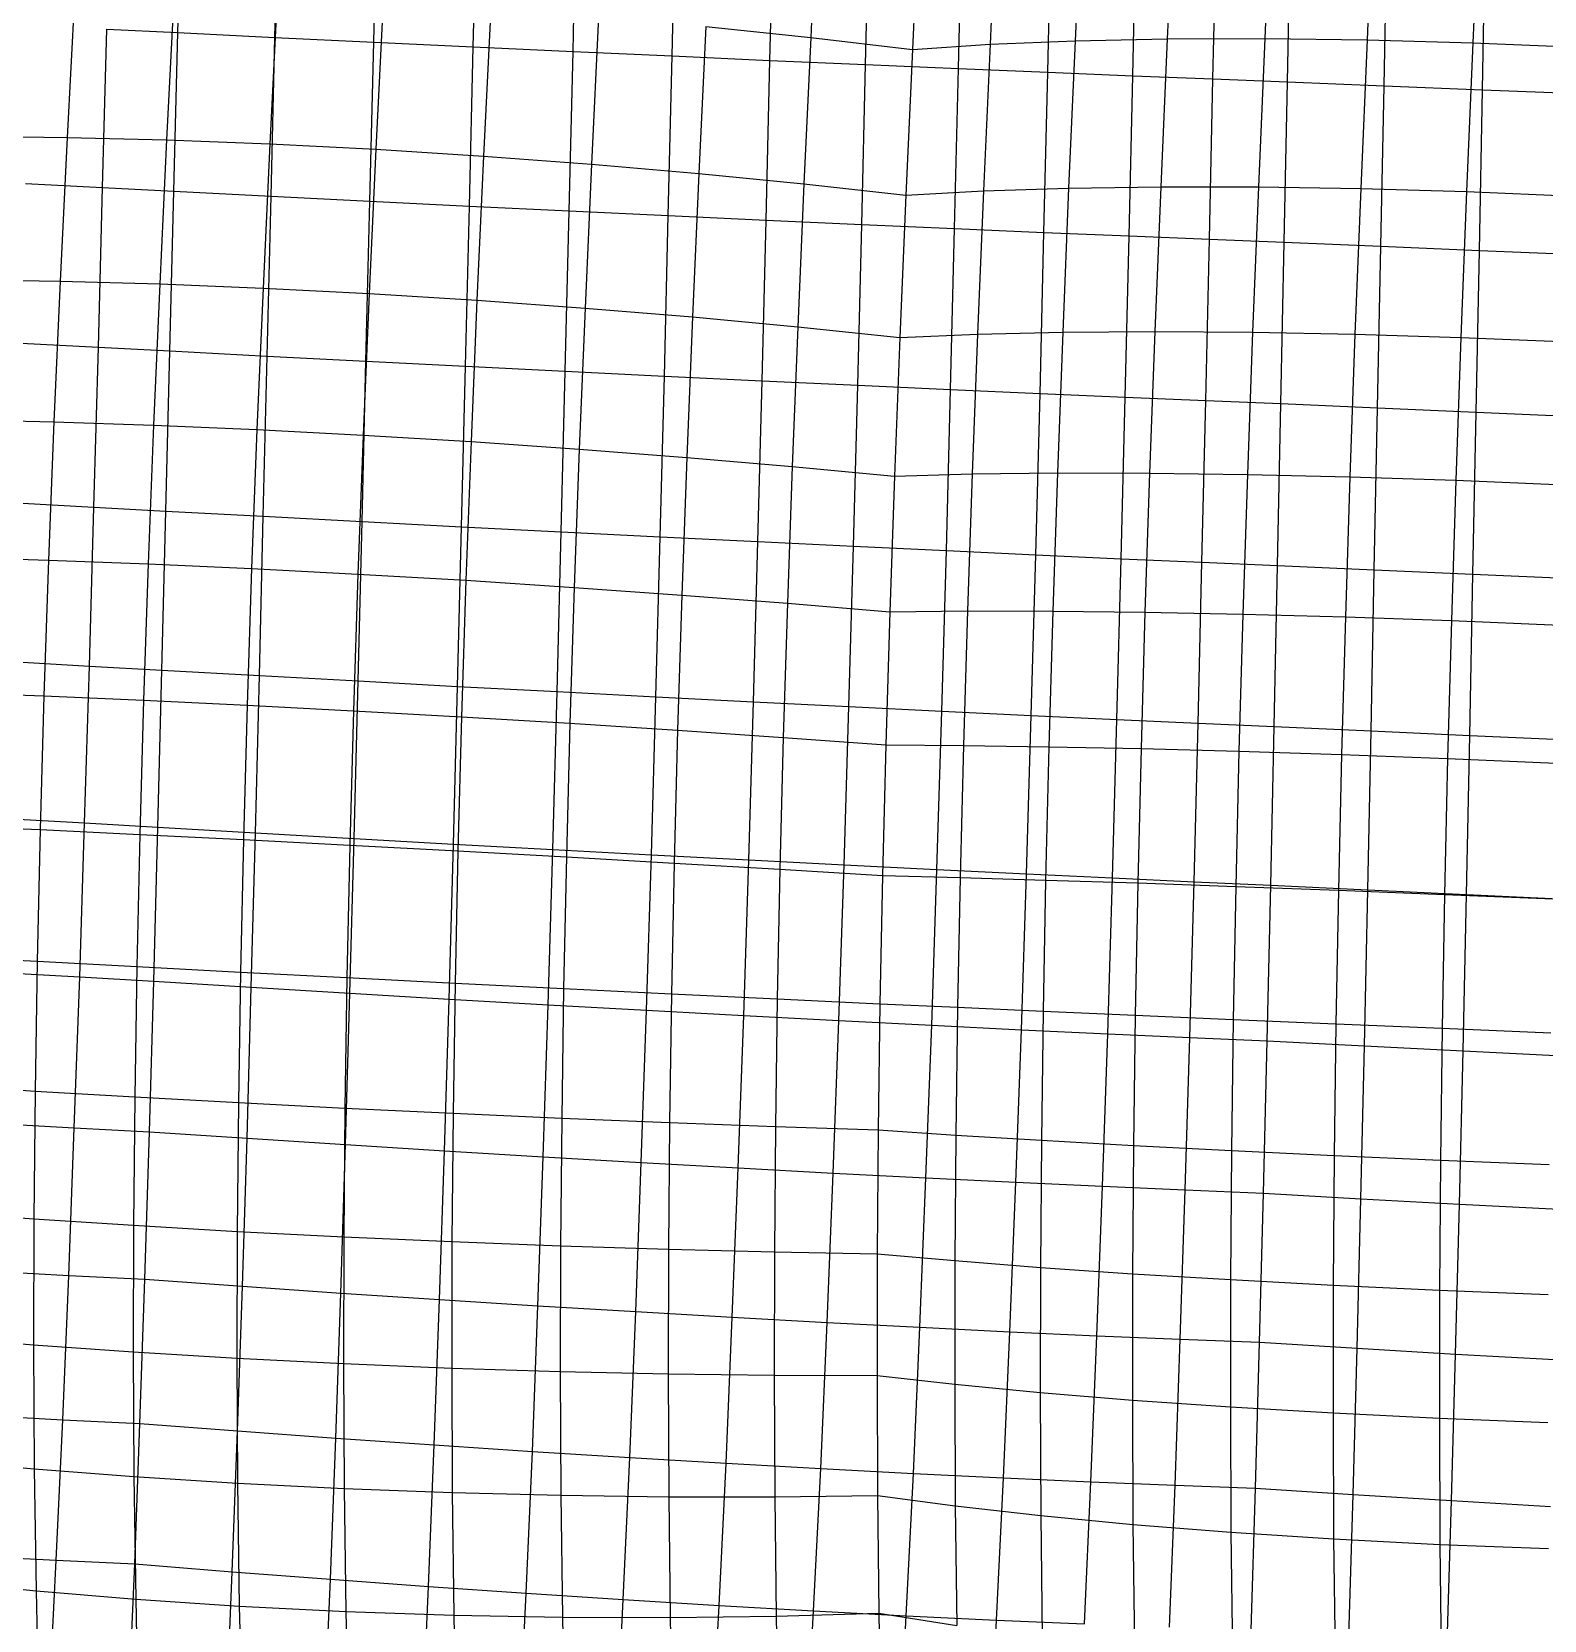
# Model space of a CAD drawing. Extents: x -429 to 429, y -1 to 209.
# Drawn here: x -146.26 to -114.73, y 40.67 to 73.77 of the extents above; entities that cross this region are included whole.
import ezdxf

# ---------------------------------------------------------------- set-up
doc = ezdxf.new("R2010")
doc.units = 0

msp = doc.modelspace()

# ---------------------------------------------------------------- linework, layer by layer
at = {"layer": 'default', "color": 3, "linetype": 'CONTINUOUS'}
for p, q in [((-143.21, 73.747, 33.212), (-143.132, 77.016, 33.256)), ((-143.21, 73.747, 33.212), (-143.132, 77.016, 33.256)), ((-141.187, 73.648, 33.705), (-141.111, 76.925, 33.756)), ((-139.13, 73.55, 34.019), (-139.054, 76.832, 34.077)), ((-137.054, 73.452, 34.154), (-136.978, 76.74, 34.216)), ((-134.974, 73.355, 34.107), (-134.898, 76.649, 34.173)), ((-132.908, 73.261, 33.879), (-132.831, 76.559, 33.947)), ((-130.869, 73.17, 33.472), (-130.792, 76.472, 33.54)), ((-128.875, 73.083, 32.889), (-128.798, 76.387, 32.956)), ((-126.941, 73, 32.134), (-126.863, 76.306, 32.199)), ((-125.08, 72.922, 31.214), (-125.004, 76.229, 31.275)), ((-123.307, 72.849, 30.134), (-123.233, 76.156, 30.191)), ((-121.636, 72.783, 28.904), (-121.565, 76.089, 28.955)), ((-120.079, 72.723, 27.532), (-120.013, 76.028, 27.577)), ((-120.079, 72.723, 27.532), (-120.013, 76.028, 27.577)), ((-118.069, 72.64, 28.116), (-118.005, 75.952, 28.169)), ((-116.015, 72.557, 28.523), (-115.952, 75.875, 28.582)), ((-144.781, 70.519, 34.573), (-144.694, 73.82, 34.635)), ((-144.694, 73.82, 34.635), (-143.21, 73.747, 33.212)), ((-143.293, 70.444, 33.156), (-143.21, 73.747, 33.212)), ((-143.293, 70.444, 33.156), (-143.21, 73.747, 33.212)), ((-143.21, 73.747, 33.212), (-141.187, 73.648, 33.705)), ((-141.268, 70.341, 33.641), (-141.187, 73.648, 33.705)), ((-141.187, 73.648, 33.705), (-139.13, 73.55, 34.019)), ((-139.21, 70.237, 33.95), (-139.13, 73.55, 34.019)), ((-139.13, 73.55, 34.019), (-137.054, 73.452, 34.154)), ((-137.133, 70.135, 34.079), (-137.054, 73.452, 34.154)), ((-137.054, 73.452, 34.154), (-134.974, 73.355, 34.107)), ((-135.054, 70.034, 34.029), (-134.974, 73.355, 34.107)), ((-134.974, 73.355, 34.107), (-132.908, 73.261, 33.879)), ((-132.988, 69.937, 33.799), (-132.908, 73.261, 33.879)), ((-132.908, 73.261, 33.879), (-130.869, 73.17, 33.472)), ((-130.95, 69.842, 33.392), (-130.869, 73.17, 33.472)), ((-130.869, 73.17, 33.472), (-128.875, 73.083, 32.889)), ((-128.956, 69.752, 32.809), (-128.875, 73.083, 32.889)), ((-128.875, 73.083, 32.889), (-126.941, 73, 32.134)), ((-127.021, 69.666, 32.057), (-126.941, 73, 32.134)), ((-126.941, 73, 32.134), (-125.08, 72.922, 31.214)), ((-125.159, 69.586, 31.139), (-125.08, 72.922, 31.214)), ((-125.08, 72.922, 31.214), (-123.307, 72.849, 30.134)), ((-123.384, 69.512, 30.064), (-123.307, 72.849, 30.134)), ((-123.307, 72.849, 30.134), (-121.636, 72.783, 28.904)), ((-121.71, 69.444, 28.839), (-121.636, 72.783, 28.904)), ((-121.636, 72.783, 28.904), (-120.079, 72.723, 27.532)), ((-120.149, 69.384, 27.474), (-120.079, 72.723, 27.532)), ((-120.149, 69.384, 27.474), (-120.079, 72.723, 27.532)), ((-120.079, 72.723, 27.532), (-118.069, 72.64, 28.116)), ((-118.136, 69.296, 28.051), (-118.069, 72.64, 28.116)), ((-118.069, 72.64, 28.116), (-116.015, 72.557, 28.523)), ((-116.081, 69.209, 28.451), (-116.015, 72.557, 28.523)), ((-116.015, 72.557, 28.523), (-113.934, 72.476, 28.749)), ((-146.387, 70.601, 35.855), (-144.781, 70.519, 34.573)), ((-144.869, 67.194, 34.507), (-144.781, 70.519, 34.573)), ((-144.781, 70.519, 34.573), (-143.293, 70.444, 33.156)), ((-143.376, 67.116, 33.097), (-143.293, 70.444, 33.156)), ((-143.376, 67.116, 33.097), (-143.293, 70.444, 33.156)), ((-143.293, 70.444, 33.156), (-141.268, 70.341, 33.641)), ((-141.35, 67.009, 33.574), (-141.268, 70.341, 33.641)), ((-141.268, 70.341, 33.641), (-139.21, 70.237, 33.95)), ((-139.291, 66.903, 33.877), (-139.21, 70.237, 33.95)), ((-139.21, 70.237, 33.95), (-137.133, 70.135, 34.079)), ((-137.214, 66.797, 34.001), (-137.133, 70.135, 34.079)), ((-137.133, 70.135, 34.079), (-135.054, 70.034, 34.029)), ((-135.135, 66.694, 33.947), (-135.054, 70.034, 34.029)), ((-135.054, 70.034, 34.029), (-132.988, 69.937, 33.799)), ((-133.07, 66.593, 33.716), (-132.988, 69.937, 33.799)), ((-132.988, 69.937, 33.799), (-130.95, 69.842, 33.392)), ((-131.032, 66.495, 33.307), (-130.95, 69.842, 33.392)), ((-130.95, 69.842, 33.392), (-128.956, 69.752, 32.809)), ((-129.039, 66.402, 32.726), (-128.956, 69.752, 32.809)), ((-128.956, 69.752, 32.809), (-127.021, 69.666, 32.057)), ((-127.103, 66.313, 31.976), (-127.021, 69.666, 32.057)), ((-127.021, 69.666, 32.057), (-125.159, 69.586, 31.139)), ((-125.24, 66.23, 31.062), (-125.159, 69.586, 31.139)), ((-125.159, 69.586, 31.139), (-123.384, 69.512, 30.064)), ((-123.463, 66.153, 29.991), (-123.384, 69.512, 30.064)), ((-123.384, 69.512, 30.064), (-121.71, 69.444, 28.839)), ((-121.785, 66.082, 28.772), (-121.71, 69.444, 28.839)), ((-121.71, 69.444, 28.839), (-120.149, 69.384, 27.474)), ((-120.22, 66.018, 27.413), (-120.149, 69.384, 27.474)), ((-120.22, 66.018, 27.413), (-120.149, 69.384, 27.474)), ((-120.149, 69.384, 27.474), (-118.136, 69.296, 28.051)), ((-118.204, 65.928, 27.982), (-118.136, 69.296, 28.051)), ((-118.136, 69.296, 28.051), (-116.081, 69.209, 28.451)), ((-116.148, 65.839, 28.376), (-116.081, 69.209, 28.451)), ((-116.081, 69.209, 28.451), (-113.999, 69.124, 28.672)), ((-146.479, 67.28, 35.784), (-144.869, 67.194, 34.507)), ((-144.962, 63.863, 34.438), (-144.869, 67.194, 34.507)), ((-144.869, 67.194, 34.507), (-143.376, 67.116, 33.097)), ((-143.46, 63.781, 33.039), (-143.376, 67.116, 33.097)), ((-143.46, 63.781, 33.039), (-143.376, 67.116, 33.097)), ((-143.376, 67.116, 33.097), (-141.35, 67.009, 33.574)), ((-141.432, 63.672, 33.502), (-141.35, 67.009, 33.574)), ((-141.35, 67.009, 33.574), (-139.291, 66.903, 33.877)), ((-139.373, 63.563, 33.792), (-139.291, 66.903, 33.877)), ((-139.291, 66.903, 33.877), (-137.214, 66.797, 34.001)), ((-137.297, 63.454, 33.908), (-137.214, 66.797, 34.001)), ((-137.214, 66.797, 34.001), (-135.135, 66.694, 33.947)), ((-135.22, 63.348, 33.847), (-135.135, 66.694, 33.947)), ((-135.135, 66.694, 33.947), (-133.07, 66.593, 33.716)), ((-133.157, 63.244, 33.612), (-133.07, 66.593, 33.716)), ((-133.07, 66.593, 33.716), (-131.032, 66.495, 33.307)), ((-131.121, 63.143, 33.203), (-131.032, 66.495, 33.307)), ((-131.032, 66.495, 33.307), (-129.039, 66.402, 32.726)), ((-129.129, 63.047, 32.623), (-129.039, 66.402, 32.726)), ((-129.039, 66.402, 32.726), (-127.103, 66.313, 31.976)), ((-127.193, 62.955, 31.877), (-127.103, 66.313, 31.976)), ((-127.103, 66.313, 31.976), (-125.24, 66.23, 31.062)), ((-125.328, 62.868, 30.97), (-125.24, 66.23, 31.062)), ((-125.24, 66.23, 31.062), (-123.463, 66.153, 29.991)), ((-123.548, 62.788, 29.908), (-123.463, 66.153, 29.991)), ((-123.463, 66.153, 29.991), (-121.785, 66.082, 28.772)), ((-121.864, 62.714, 28.7), (-121.785, 66.082, 28.772)), ((-121.785, 66.082, 28.772), (-120.22, 66.018, 27.413)), ((-120.29, 62.647, 27.353), (-120.22, 66.018, 27.413)), ((-120.29, 62.647, 27.353), (-120.22, 66.018, 27.413)), ((-120.22, 66.018, 27.413), (-118.204, 65.928, 27.982)), ((-118.272, 62.554, 27.907), (-118.204, 65.928, 27.982)), ((-118.204, 65.928, 27.982), (-116.148, 65.839, 28.376)), ((-116.216, 62.463, 28.289), (-116.148, 65.839, 28.376)), ((-116.148, 65.839, 28.376), (-114.066, 65.751, 28.592)), ((-146.577, 63.953, 35.705), (-144.962, 63.863, 34.438)), ((-145.057, 60.551, 34.363), (-144.962, 63.863, 34.438)), ((-144.962, 63.863, 34.438), (-143.46, 63.781, 33.039)), ((-143.543, 60.466, 32.981), (-143.46, 63.781, 33.039)), ((-143.543, 60.466, 32.981), (-143.46, 63.781, 33.039)), ((-143.46, 63.781, 33.039), (-141.432, 63.672, 33.502)), ((-141.513, 60.352, 33.423), (-141.432, 63.672, 33.502)), ((-141.432, 63.672, 33.502), (-139.373, 63.563, 33.792)), ((-139.455, 60.24, 33.696), (-139.373, 63.563, 33.792)), ((-139.373, 63.563, 33.792), (-137.297, 63.454, 33.908)), ((-137.382, 60.128, 33.798), (-137.297, 63.454, 33.908)), ((-137.297, 63.454, 33.908), (-135.22, 63.348, 33.847)), ((-135.308, 60.018, 33.729), (-135.22, 63.348, 33.847)), ((-135.22, 63.348, 33.847), (-133.157, 63.244, 33.612)), ((-133.248, 59.911, 33.488), (-133.157, 63.244, 33.612)), ((-133.157, 63.244, 33.612), (-131.121, 63.143, 33.203)), ((-131.215, 59.807, 33.078), (-131.121, 63.143, 33.203)), ((-131.121, 63.143, 33.203), (-129.129, 63.047, 32.623)), ((-129.225, 59.708, 32.501), (-129.129, 63.047, 32.623)), ((-129.129, 63.047, 32.623), (-127.193, 62.955, 31.877)), ((-127.289, 59.613, 31.761), (-127.193, 62.955, 31.877)), ((-127.193, 62.955, 31.877), (-125.328, 62.868, 30.97)), ((-125.423, 59.524, 30.864), (-125.328, 62.868, 30.97)), ((-125.328, 62.868, 30.97), (-123.548, 62.788, 29.908)), ((-123.638, 59.44, 29.815), (-123.548, 62.788, 29.908)), ((-123.548, 62.788, 29.908), (-121.864, 62.714, 28.7)), ((-121.946, 59.364, 28.621), (-121.864, 62.714, 28.7)), ((-121.864, 62.714, 28.7), (-120.29, 62.647, 27.353)), ((-120.36, 59.294, 27.292), (-120.29, 62.647, 27.353)), ((-120.36, 59.294, 27.292), (-120.29, 62.647, 27.353)), ((-120.29, 62.647, 27.353), (-118.272, 62.554, 27.907)), ((-118.34, 59.199, 27.826), (-118.272, 62.554, 27.907)), ((-118.272, 62.554, 27.907), (-116.216, 62.463, 28.289)), ((-116.283, 59.104, 28.191), (-116.216, 62.463, 28.289)), ((-116.216, 62.463, 28.289), (-114.135, 62.373, 28.496)), ((-146.681, 60.643, 35.614), (-145.057, 60.551, 34.363)), ((-145.155, 57.282, 34.279), (-145.057, 60.551, 34.363)), ((-145.057, 60.551, 34.363), (-143.543, 60.466, 32.981)), ((-143.627, 57.195, 32.916), (-143.543, 60.466, 32.981)), ((-143.627, 57.195, 32.916), (-143.543, 60.466, 32.981)), ((-143.543, 60.466, 32.981), (-141.513, 60.352, 33.423)), ((-141.596, 57.077, 33.335), (-141.513, 60.352, 33.423)), ((-141.513, 60.352, 33.423), (-139.455, 60.24, 33.696)), ((-139.539, 56.959, 33.589), (-139.455, 60.24, 33.696)), ((-139.455, 60.24, 33.696), (-137.382, 60.128, 33.798)), ((-137.468, 56.842, 33.676), (-137.382, 60.128, 33.798)), ((-137.382, 60.128, 33.798), (-135.308, 60.018, 33.729)), ((-135.398, 56.728, 33.596), (-135.308, 60.018, 33.729)), ((-135.308, 60.018, 33.729), (-133.248, 59.911, 33.488)), ((-133.342, 56.618, 33.349), (-133.248, 59.911, 33.488)), ((-133.248, 59.911, 33.488), (-131.215, 59.807, 33.078)), ((-131.313, 56.511, 32.938), (-131.215, 59.807, 33.078)), ((-131.215, 59.807, 33.078), (-129.225, 59.708, 32.501)), ((-129.324, 56.409, 32.364), (-129.225, 59.708, 32.501)), ((-129.225, 59.708, 32.501), (-127.289, 59.613, 31.761)), ((-127.39, 56.311, 31.631), (-127.289, 59.613, 31.761)), ((-127.289, 59.613, 31.761), (-125.423, 59.524, 30.864)), ((-125.521, 56.22, 30.745), (-125.423, 59.524, 30.864)), ((-125.423, 59.524, 30.864), (-123.638, 59.44, 29.815)), ((-123.731, 56.136, 29.71), (-123.638, 59.44, 29.815)), ((-123.638, 59.44, 29.815), (-121.946, 59.364, 28.621)), ((-122.03, 56.058, 28.534), (-121.946, 59.364, 28.621)), ((-121.946, 59.364, 28.621), (-120.36, 59.294, 27.292)), ((-120.431, 55.988, 27.225), (-120.36, 59.294, 27.292)), ((-120.431, 55.988, 27.225), (-120.36, 59.294, 27.292)), ((-120.36, 59.294, 27.292), (-118.34, 59.199, 27.826)), ((-118.409, 55.887, 27.735), (-118.34, 59.199, 27.826)), ((-118.34, 59.199, 27.826), (-116.283, 59.104, 28.191)), ((-116.352, 55.788, 28.08), (-116.283, 59.104, 28.191)), ((-116.283, 59.104, 28.191), (-114.204, 59.011, 28.384)), ((-146.789, 57.376, 35.513), (-145.155, 57.282, 34.279)), ((-145.258, 54.073, 34.177), (-145.155, 57.282, 34.279)), ((-145.155, 57.282, 34.279), (-143.627, 57.195, 32.916)), ((-143.713, 53.987, 32.839), (-143.627, 57.195, 32.916)), ((-143.713, 53.987, 32.839), (-143.627, 57.195, 32.916)), ((-143.627, 57.195, 32.916), (-141.596, 57.077, 33.335)), ((-141.681, 53.861, 33.228), (-141.596, 57.077, 33.335)), ((-141.596, 57.077, 33.335), (-139.539, 56.959, 33.589)), ((-139.625, 53.736, 33.457), (-139.539, 56.959, 33.589)), ((-139.539, 56.959, 33.589), (-137.468, 56.842, 33.676)), ((-137.558, 53.614, 33.526), (-137.468, 56.842, 33.676)), ((-137.468, 56.842, 33.676), (-135.398, 56.728, 33.596)), ((-135.493, 53.496, 33.433), (-135.398, 56.728, 33.596)), ((-135.398, 56.728, 33.596), (-133.342, 56.618, 33.349)), ((-133.442, 53.381, 33.179), (-133.342, 56.618, 33.349)), ((-133.342, 56.618, 33.349), (-131.313, 56.511, 32.938)), ((-131.417, 53.271, 32.765), (-131.313, 56.511, 32.938)), ((-131.313, 56.511, 32.938), (-129.324, 56.409, 32.364)), ((-129.432, 53.166, 32.195), (-129.324, 56.409, 32.364)), ((-129.324, 56.409, 32.364), (-127.39, 56.311, 31.631)), ((-127.498, 53.067, 31.471), (-127.39, 56.311, 31.631)), ((-127.39, 56.311, 31.631), (-125.521, 56.22, 30.745)), ((-125.627, 52.975, 30.599), (-125.521, 56.22, 30.745)), ((-125.521, 56.22, 30.745), (-123.731, 56.136, 29.71)), ((-123.83, 52.89, 29.583), (-123.731, 56.136, 29.71)), ((-123.731, 56.136, 29.71), (-122.03, 56.058, 28.534)), ((-122.119, 52.813, 28.429), (-122.03, 56.058, 28.534)), ((-122.03, 56.058, 28.534), (-120.431, 55.988, 27.225)), ((-120.504, 52.744, 27.145), (-120.431, 55.988, 27.225)), ((-120.504, 52.744, 27.145), (-120.431, 55.988, 27.225)), ((-120.431, 55.988, 27.225), (-118.409, 55.887, 27.735)), ((-118.479, 52.636, 27.625), (-118.409, 55.887, 27.735)), ((-118.409, 55.887, 27.735), (-116.352, 55.788, 28.08)), ((-116.422, 52.531, 27.946), (-116.352, 55.788, 28.08)), ((-116.352, 55.788, 28.08), (-114.274, 55.691, 28.259)), ((-146.903, 54.168, 35.39), (-145.258, 54.073, 34.177)), ((-145.37, 50.931, 34.046), (-145.258, 54.073, 34.177)), ((-145.258, 54.073, 34.177), (-143.713, 53.987, 32.839)), ((-143.803, 50.847, 32.742), (-143.713, 53.987, 32.839)), ((-143.803, 50.847, 32.742), (-143.713, 53.987, 32.839)), ((-143.713, 53.987, 32.839), (-141.681, 53.861, 33.228)), ((-141.77, 50.712, 33.09), (-141.681, 53.861, 33.228)), ((-141.681, 53.861, 33.228), (-139.625, 53.736, 33.457)), ((-139.717, 50.58, 33.287), (-139.625, 53.736, 33.457)), ((-139.625, 53.736, 33.457), (-137.558, 53.614, 33.526)), ((-137.655, 50.452, 33.329), (-137.558, 53.614, 33.526)), ((-137.558, 53.614, 33.526), (-135.493, 53.496, 33.433)), ((-135.596, 50.328, 33.218), (-135.493, 53.496, 33.433)), ((-135.493, 53.496, 33.433), (-133.442, 53.381, 33.179)), ((-133.552, 50.209, 32.954), (-133.442, 53.381, 33.179)), ((-133.442, 53.381, 33.179), (-131.417, 53.271, 32.765)), ((-131.534, 50.095, 32.538), (-131.417, 53.271, 32.765)), ((-131.417, 53.271, 32.765), (-129.432, 53.166, 32.195)), ((-129.553, 49.988, 31.973), (-129.432, 53.166, 32.195)), ((-129.432, 53.166, 32.195), (-127.498, 53.067, 31.471)), ((-127.62, 49.889, 31.262), (-127.498, 53.067, 31.471)), ((-127.498, 53.067, 31.471), (-125.627, 52.975, 30.599)), ((-125.746, 49.796, 30.408), (-125.627, 52.975, 30.599)), ((-125.627, 52.975, 30.599), (-123.83, 52.89, 29.583)), ((-123.941, 49.712, 29.417), (-123.83, 52.89, 29.583)), ((-123.83, 52.89, 29.583), (-122.119, 52.813, 28.429)), ((-122.216, 49.636, 28.294), (-122.119, 52.813, 28.429)), ((-122.119, 52.813, 28.429), (-120.504, 52.744, 27.145)), ((-120.58, 49.569, 27.045), (-120.504, 52.744, 27.145)), ((-120.58, 49.569, 27.045), (-120.504, 52.744, 27.145)), ((-120.504, 52.744, 27.145), (-118.479, 52.636, 27.625)), ((-118.552, 49.453, 27.485), (-118.479, 52.636, 27.625)), ((-118.479, 52.636, 27.625), (-116.422, 52.531, 27.946)), ((-116.497, 49.341, 27.772), (-116.422, 52.531, 27.946)), ((-116.422, 52.531, 27.946), (-114.348, 52.429, 28.105)), ((-147.031, 51.025, 35.229), (-145.37, 50.931, 34.046)), ((-145.487, 47.856, 33.891), (-145.37, 50.931, 34.046)), ((-145.37, 50.931, 34.046), (-143.803, 50.847, 32.742)), ((-143.899, 47.774, 32.619), (-143.803, 50.847, 32.742)), ((-143.899, 47.774, 32.619), (-143.803, 50.847, 32.742)), ((-143.803, 50.847, 32.742), (-141.77, 50.712, 33.09)), ((-141.865, 47.629, 32.929), (-141.77, 50.712, 33.09)), ((-141.77, 50.712, 33.09), (-139.717, 50.58, 33.287)), ((-139.814, 47.489, 33.093), (-139.717, 50.58, 33.287)), ((-139.717, 50.58, 33.287), (-137.655, 50.452, 33.329)), ((-137.757, 47.354, 33.112), (-137.655, 50.452, 33.329)), ((-137.655, 50.452, 33.329), (-135.596, 50.328, 33.218)), ((-135.705, 47.224, 32.983), (-135.596, 50.328, 33.218)), ((-135.596, 50.328, 33.218), (-133.552, 50.209, 32.954)), ((-133.667, 47.101, 32.709), (-133.552, 50.209, 32.954)), ((-133.552, 50.209, 32.954), (-131.534, 50.095, 32.538)), ((-131.654, 46.984, 32.291), (-131.534, 50.095, 32.538)), ((-131.534, 50.095, 32.538), (-129.553, 49.988, 31.973)), ((-129.677, 46.876, 31.731), (-129.553, 49.988, 31.973)), ((-129.553, 49.988, 31.973), (-127.62, 49.889, 31.262)), ((-127.744, 46.775, 31.031), (-127.62, 49.889, 31.262)), ((-127.62, 49.889, 31.262), (-125.746, 49.796, 30.408)), ((-125.868, 46.682, 30.195), (-125.746, 49.796, 30.408)), ((-125.746, 49.796, 30.408), (-123.941, 49.712, 29.417)), ((-124.055, 46.599, 29.228), (-123.941, 49.712, 29.417)), ((-123.941, 49.712, 29.417), (-122.216, 49.636, 28.294)), ((-122.317, 46.525, 28.134), (-122.216, 49.636, 28.294)), ((-122.216, 49.636, 28.294), (-120.58, 49.569, 27.045)), ((-120.662, 46.462, 26.919), (-120.58, 49.569, 27.045)), ((-120.662, 46.462, 26.919), (-120.58, 49.569, 27.045)), ((-120.58, 49.569, 27.045), (-118.552, 49.453, 27.485)), ((-118.63, 46.337, 27.32), (-118.552, 49.453, 27.485)), ((-118.552, 49.453, 27.485), (-116.497, 49.341, 27.772)), ((-116.576, 46.217, 27.575), (-116.497, 49.341, 27.772)), ((-116.497, 49.341, 27.772), (-114.426, 49.233, 27.905)), ((-147.161, 47.948, 35.046), (-145.487, 47.856, 33.891)), ((-145.612, 44.849, 33.702), (-145.487, 47.856, 33.891)), ((-145.487, 47.856, 33.891), (-143.899, 47.774, 32.619)), ((-144.002, 44.77, 32.468), (-143.899, 47.774, 32.619)), ((-144.002, 44.77, 32.468), (-143.899, 47.774, 32.619)), ((-143.899, 47.774, 32.619), (-141.865, 47.629, 32.929)), ((-141.967, 44.616, 32.734), (-141.865, 47.629, 32.929)), ((-141.865, 47.629, 32.929), (-139.814, 47.489, 33.093)), ((-139.919, 44.467, 32.862), (-139.814, 47.489, 33.093)), ((-139.814, 47.489, 33.093), (-137.757, 47.354, 33.112)), ((-137.868, 44.325, 32.852), (-137.757, 47.354, 33.112)), ((-137.757, 47.354, 33.112), (-135.705, 47.224, 32.983)), ((-135.822, 44.19, 32.705), (-135.705, 47.224, 32.983)), ((-135.705, 47.224, 32.983), (-133.667, 47.101, 32.709)), ((-133.791, 44.062, 32.419), (-133.667, 47.101, 32.709)), ((-133.667, 47.101, 32.709), (-131.654, 46.984, 32.291)), ((-131.784, 43.943, 31.998), (-131.654, 46.984, 32.291)), ((-131.654, 46.984, 32.291), (-129.677, 46.876, 31.731)), ((-129.811, 43.832, 31.443), (-129.677, 46.876, 31.731)), ((-129.677, 46.876, 31.731), (-127.744, 46.775, 31.031)), ((-127.879, 43.73, 30.756), (-127.744, 46.775, 31.031)), ((-127.744, 46.775, 31.031), (-125.868, 46.682, 30.195)), ((-125.999, 43.638, 29.941), (-125.868, 46.682, 30.195)), ((-125.868, 46.682, 30.195), (-124.055, 46.599, 29.228)), ((-124.178, 43.556, 29.001), (-124.055, 46.599, 29.228)), ((-124.055, 46.599, 29.228), (-122.317, 46.525, 28.134)), ((-122.425, 43.485, 27.94), (-122.317, 46.525, 28.134)), ((-122.317, 46.525, 28.134), (-120.662, 46.462, 26.919)), ((-120.748, 43.424, 26.764), (-120.662, 46.462, 26.919)), ((-120.748, 43.424, 26.764), (-120.662, 46.462, 26.919)), ((-120.662, 46.462, 26.919), (-118.63, 46.337, 27.32)), ((-118.714, 43.29, 27.12), (-118.63, 46.337, 27.32)), ((-118.63, 46.337, 27.32), (-116.576, 46.217, 27.575)), ((-116.661, 43.163, 27.339), (-116.576, 46.217, 27.575)), ((-116.576, 46.217, 27.575), (-114.509, 46.102, 27.683)), ((-147.303, 44.94, 34.825), (-145.612, 44.849, 33.702)), ((-145.748, 41.922, 33.475), (-145.612, 44.849, 33.702)), ((-145.612, 44.849, 33.702), (-144.002, 44.77, 32.468)), ((-144.111, 41.844, 32.286), (-144.002, 44.77, 32.468)), ((-144.111, 41.844, 32.286), (-144.002, 44.77, 32.468)), ((-144.002, 44.77, 32.468), (-141.967, 44.616, 32.734)), ((-142.077, 41.681, 32.499), (-141.967, 44.616, 32.734)), ((-141.967, 44.616, 32.734), (-139.919, 44.467, 32.862)), ((-140.033, 41.524, 32.584), (-139.919, 44.467, 32.862)), ((-139.919, 44.467, 32.862), (-137.868, 44.325, 32.852)), ((-137.988, 41.376, 32.54), (-137.868, 44.325, 32.852)), ((-137.868, 44.325, 32.852), (-135.822, 44.19, 32.705)), ((-135.951, 41.235, 32.369), (-135.822, 44.19, 32.705)), ((-135.822, 44.19, 32.705), (-133.791, 44.062, 32.419)), ((-133.928, 41.104, 32.071), (-133.791, 44.062, 32.419)), ((-133.791, 44.062, 32.419), (-131.784, 43.943, 31.998)), ((-131.928, 40.981, 31.646), (-131.784, 43.943, 31.998)), ((-131.784, 43.943, 31.998), (-129.811, 43.832, 31.443)), ((-129.959, 40.868, 31.097), (-129.811, 43.832, 31.443)), ((-129.811, 43.832, 31.443), (-127.879, 43.73, 30.756)), ((-128.028, 40.766, 30.426), (-127.879, 43.73, 30.756)), ((-127.879, 43.73, 30.756), (-125.999, 43.638, 29.941)), ((-126.144, 40.674, 29.635), (-125.999, 43.638, 29.941)), ((-125.999, 43.638, 29.941), (-124.178, 43.556, 29.001)), ((-124.313, 40.593, 28.727), (-124.178, 43.556, 29.001)), ((-124.178, 43.556, 29.001), (-122.425, 43.485, 27.94)), ((-122.543, 40.524, 27.706), (-122.425, 43.485, 27.94)), ((-122.425, 43.485, 27.94), (-120.748, 43.424, 26.764)), ((-120.841, 40.466, 26.577), (-120.748, 43.424, 26.764)), ((-120.841, 40.466, 26.577), (-120.748, 43.424, 26.764)), ((-120.748, 43.424, 26.764), (-118.714, 43.29, 27.12)), ((-118.805, 40.323, 26.88), (-118.714, 43.29, 27.12)), ((-118.714, 43.29, 27.12), (-116.661, 43.163, 27.339)), ((-116.754, 40.188, 27.055), (-116.661, 43.163, 27.339)), ((-116.661, 43.163, 27.339), (-114.598, 43.042, 27.418)), ((-147.457, 42.011, 34.559), (-145.748, 41.922, 33.475)), ((-145.891, 39.08, 33.213), (-145.748, 41.922, 33.475)), ((-145.748, 41.922, 33.475), (-144.111, 41.844, 32.286)), ((-144.228, 39.005, 32.07), (-144.111, 41.844, 32.286)), ((-144.228, 39.005, 32.07), (-144.111, 41.844, 32.286)), ((-144.111, 41.844, 32.286), (-142.077, 41.681, 32.499)), ((-142.194, 38.832, 32.23), (-142.077, 41.681, 32.499)), ((-142.077, 41.681, 32.499), (-140.033, 41.524, 32.584)), ((-140.155, 38.668, 32.271), (-140.033, 41.524, 32.584)), ((-140.033, 41.524, 32.584), (-137.988, 41.376, 32.54)), ((-138.117, 38.513, 32.194), (-137.988, 41.376, 32.54)), ((-137.988, 41.376, 32.54), (-135.951, 41.235, 32.369)), ((-136.087, 38.368, 32), (-135.951, 41.235, 32.369)), ((-135.951, 41.235, 32.369), (-133.928, 41.104, 32.071)), ((-134.072, 38.232, 31.688), (-133.928, 41.104, 32.071)), ((-133.928, 41.104, 32.071), (-131.928, 40.981, 31.646)), ((-132.078, 38.107, 31.259), (-131.928, 40.981, 31.646)), ((-131.928, 40.981, 31.646), (-129.959, 40.868, 31.097)), ((-130.113, 37.992, 30.716), (-129.959, 40.868, 31.097)), ((-129.959, 40.868, 31.097), (-128.028, 40.766, 30.426)), ((-128.183, 37.889, 30.06), (-128.028, 40.766, 30.426)), ((-128.028, 40.766, 30.426), (-126.144, 40.674, 29.635)), ((-126.294, 37.797, 29.293), (-126.144, 40.674, 29.635)), ((-126.144, 40.674, 29.635), (-124.313, 40.593, 28.727))]:
    msp.add_line(p, q, dxfattribs=at)
at = {"layer": 'default', "color": 5, "linetype": 'CONTINUOUS'}
for p, q in [((-120.412, 76.782, -11.612), (-120.555, 73.624, -12.043)), ((-129.868, 76.775, -7.001), (-130.02, 73.648, -7.424)), ((-127.749, 76.519, -6.288), (-127.898, 73.399, -6.71)), ((-127.749, 76.519, -6.288), (-127.898, 73.399, -6.71)), ((-126.134, 76.636, -7.899), (-126.282, 73.505, -8.324)), ((-124.36, 76.72, -9.334), (-124.506, 73.578, -9.761)), ((-122.446, 76.769, -10.576), (-122.59, 73.618, -11.005)), ((-118.283, 76.76, -12.43), (-118.424, 73.596, -12.862)), ((-116.082, 76.702, -13.02), (-116.22, 73.535, -13.453)), ((-145.36, 74.623, -5.905), (-145.519, 71.565, -6.287)), ((-143.29, 74.578, -6.813), (-143.447, 71.513, -7.196)), ((-141.139, 74.5, -7.498), (-141.295, 71.431, -7.882)), ((-138.931, 74.389, -7.955), (-139.084, 71.318, -8.339)), ((-136.69, 74.247, -8.177), (-136.84, 71.177, -8.561)), ((-134.441, 74.074, -8.162), (-134.589, 71.008, -8.546)), ((-132.209, 73.874, -7.91), (-132.354, 70.815, -8.294)), ((-132.209, 73.874, -7.91), (-130.02, 73.648, -7.424)), ((-130.02, 73.648, -7.424), (-130.162, 70.598, -7.807)), ((-130.02, 73.648, -7.424), (-127.898, 73.399, -6.71)), ((-127.898, 73.399, -6.71), (-126.282, 73.505, -8.324)), ((-126.282, 73.505, -8.324), (-126.42, 70.45, -8.708)), ((-126.282, 73.505, -8.324), (-124.506, 73.578, -9.761)), ((-124.506, 73.578, -9.761), (-124.643, 70.509, -10.148)), ((-124.506, 73.578, -9.761), (-122.59, 73.618, -11.005)), ((-122.59, 73.618, -11.005), (-122.725, 70.537, -11.394)), ((-122.59, 73.618, -11.005), (-120.555, 73.624, -12.043)), ((-120.555, 73.624, -12.043), (-120.688, 70.534, -12.433)), ((-120.555, 73.624, -12.043), (-118.424, 73.596, -12.862)), ((-118.424, 73.596, -12.862), (-118.555, 70.5, -13.254)), ((-118.424, 73.596, -12.862), (-116.22, 73.535, -13.453)), ((-116.22, 73.535, -13.453), (-116.349, 70.435, -13.846)), ((-116.22, 73.535, -13.453), (-113.969, 73.442, -13.811)), ((-127.898, 73.399, -6.71), (-128.036, 70.361, -7.091)), ((-127.898, 73.399, -6.71), (-128.036, 70.361, -7.091)), ((-147.485, 71.586, -5.166), (-145.519, 71.565, -6.287)), ((-145.519, 71.565, -6.287), (-145.664, 68.572, -6.621)), ((-145.519, 71.565, -6.287), (-143.447, 71.513, -7.196)), ((-143.447, 71.513, -7.196), (-143.591, 68.512, -7.532)), ((-143.447, 71.513, -7.196), (-141.295, 71.431, -7.882)), ((-141.295, 71.431, -7.882), (-141.436, 68.425, -8.219)), ((-141.295, 71.431, -7.882), (-139.084, 71.318, -8.339)), ((-139.084, 71.318, -8.339), (-139.224, 68.311, -8.677)), ((-139.084, 71.318, -8.339), (-136.84, 71.177, -8.561)), ((-136.84, 71.177, -8.561), (-136.978, 68.172, -8.899)), ((-136.84, 71.177, -8.561), (-134.589, 71.008, -8.546)), ((-134.589, 71.008, -8.546), (-134.724, 68.009, -8.883)), ((-134.589, 71.008, -8.546), (-132.354, 70.815, -8.294)), ((-132.354, 70.815, -8.294), (-132.487, 67.825, -8.63)), ((-132.354, 70.815, -8.294), (-130.162, 70.598, -7.807)), ((-130.162, 70.598, -7.807), (-130.291, 67.621, -8.141)), ((-130.162, 70.598, -7.807), (-128.036, 70.361, -7.091)), ((-126.42, 70.45, -8.708), (-124.643, 70.509, -10.148)), ((-124.643, 70.509, -10.148), (-124.767, 67.509, -10.486)), ((-124.643, 70.509, -10.148), (-122.725, 70.537, -11.394)), ((-122.725, 70.537, -11.394), (-122.848, 67.523, -11.735)), ((-122.725, 70.537, -11.394), (-120.688, 70.534, -12.433)), ((-120.688, 70.534, -12.433), (-120.81, 67.509, -12.776)), ((-120.688, 70.534, -12.433), (-118.555, 70.5, -13.254)), ((-118.555, 70.5, -13.254), (-118.675, 67.467, -13.597)), ((-118.555, 70.5, -13.254), (-116.349, 70.435, -13.846)), ((-128.036, 70.361, -7.091), (-128.162, 67.399, -7.424)), ((-128.036, 70.361, -7.091), (-128.162, 67.399, -7.424)), ((-128.036, 70.361, -7.091), (-126.42, 70.45, -8.708)), ((-126.42, 70.45, -8.708), (-126.545, 67.468, -9.044)), ((-116.349, 70.435, -13.846), (-116.467, 67.398, -14.191)), ((-116.349, 70.435, -13.846), (-114.095, 70.34, -14.204)), ((-147.632, 68.604, -5.499), (-145.664, 68.572, -6.621)), ((-145.664, 68.572, -6.621), (-145.794, 65.638, -6.902)), ((-145.664, 68.572, -6.621), (-143.591, 68.512, -7.532)), ((-143.591, 68.512, -7.532), (-143.72, 65.57, -7.814)), ((-143.591, 68.512, -7.532), (-141.436, 68.425, -8.219)), ((-141.436, 68.425, -8.219), (-141.563, 65.477, -8.502)), ((-141.436, 68.425, -8.219), (-139.224, 68.311, -8.677)), ((-139.224, 68.311, -8.677), (-139.349, 65.363, -8.96)), ((-139.224, 68.311, -8.677), (-136.978, 68.172, -8.899)), ((-136.978, 68.172, -8.899), (-137.101, 65.227, -9.182)), ((-136.978, 68.172, -8.899), (-134.724, 68.009, -8.883)), ((-134.724, 68.009, -8.883), (-134.845, 65.072, -9.166)), ((-134.724, 68.009, -8.883), (-132.487, 67.825, -8.63)), ((-132.487, 67.825, -8.63), (-132.605, 64.899, -8.911)), ((-132.487, 67.825, -8.63), (-130.291, 67.621, -8.141)), ((-130.291, 67.621, -8.141), (-130.407, 64.71, -8.422)), ((-130.291, 67.621, -8.141), (-128.162, 67.399, -7.424)), ((-124.767, 67.509, -10.486), (-122.848, 67.523, -11.735)), ((-122.848, 67.523, -11.735), (-122.958, 64.571, -12.021)), ((-122.848, 67.523, -11.735), (-120.81, 67.509, -12.776)), ((-128.162, 67.399, -7.424), (-128.274, 64.508, -7.702)), ((-128.162, 67.399, -7.424), (-128.274, 64.508, -7.702)), ((-128.162, 67.399, -7.424), (-126.545, 67.468, -9.044)), ((-126.545, 67.468, -9.044), (-126.656, 64.553, -9.325)), ((-126.545, 67.468, -9.044), (-124.767, 67.509, -10.486)), ((-124.767, 67.509, -10.486), (-124.877, 64.574, -10.77)), ((-120.81, 67.509, -12.776), (-120.918, 64.545, -13.064)), ((-120.81, 67.509, -12.776), (-118.675, 67.467, -13.597)), ((-118.675, 67.467, -13.597), (-118.782, 64.494, -13.886)), ((-118.675, 67.467, -13.597), (-116.467, 67.398, -14.191)), ((-116.467, 67.398, -14.191), (-116.572, 64.421, -14.48)), ((-116.467, 67.398, -14.191), (-114.211, 67.303, -14.549)), ((-147.762, 65.683, -5.778), (-145.794, 65.638, -6.902)), ((-145.794, 65.638, -6.902), (-145.907, 62.759, -7.125)), ((-145.794, 65.638, -6.902), (-143.72, 65.57, -7.814)), ((-143.72, 65.57, -7.814), (-143.832, 62.68, -8.038)), ((-143.72, 65.57, -7.814), (-141.563, 65.477, -8.502)), ((-141.563, 65.477, -8.502), (-141.674, 62.583, -8.727)), ((-141.563, 65.477, -8.502), (-139.349, 65.363, -8.96)), ((-139.349, 65.363, -8.96), (-139.459, 62.468, -9.185)), ((-139.349, 65.363, -8.96), (-137.101, 65.227, -9.182)), ((-137.101, 65.227, -9.182), (-137.209, 62.337, -9.407)), ((-137.101, 65.227, -9.182), (-134.845, 65.072, -9.166)), ((-134.845, 65.072, -9.166), (-134.95, 62.19, -9.39)), ((-134.845, 65.072, -9.166), (-132.605, 64.899, -8.911)), ((-132.605, 64.899, -8.911), (-132.708, 62.031, -9.134)), ((-132.605, 64.899, -8.911), (-130.407, 64.71, -8.422)), ((-130.407, 64.71, -8.422), (-130.507, 61.86, -8.644)), ((-130.407, 64.71, -8.422), (-128.274, 64.508, -7.702)), ((-128.274, 64.508, -7.702), (-126.656, 64.553, -9.325)), ((-126.656, 64.553, -9.325), (-126.754, 61.698, -9.548)), ((-126.656, 64.553, -9.325), (-124.877, 64.574, -10.77)), ((-124.877, 64.574, -10.77), (-124.974, 61.697, -10.995)), ((-124.877, 64.574, -10.77), (-122.958, 64.571, -12.021)), ((-122.958, 64.571, -12.021), (-123.053, 61.676, -12.248)), ((-122.958, 64.571, -12.021), (-120.918, 64.545, -13.064)), ((-120.918, 64.545, -13.064), (-121.013, 61.635, -13.292)), ((-120.918, 64.545, -13.064), (-118.782, 64.494, -13.886)), ((-128.274, 64.508, -7.702), (-128.372, 61.679, -7.922)), ((-128.274, 64.508, -7.702), (-128.372, 61.679, -7.922)), ((-118.782, 64.494, -13.886), (-118.875, 61.575, -14.116)), ((-118.782, 64.494, -13.886), (-116.572, 64.421, -14.48)), ((-116.572, 64.421, -14.48), (-116.664, 61.498, -14.711)), ((-116.572, 64.421, -14.48), (-114.314, 64.325, -14.839)), ((-147.877, 62.818, -6), (-145.907, 62.759, -7.125)), ((-145.907, 62.759, -7.125), (-146.004, 59.928, -7.288)), ((-145.907, 62.759, -7.125), (-143.832, 62.68, -8.038)), ((-143.832, 62.68, -8.038), (-143.928, 59.839, -8.201)), ((-143.832, 62.68, -8.038), (-141.674, 62.583, -8.727)), ((-141.674, 62.583, -8.727), (-141.769, 59.737, -8.89)), ((-141.674, 62.583, -8.727), (-139.459, 62.468, -9.185)), ((-139.459, 62.468, -9.185), (-139.552, 59.621, -9.349)), ((-139.459, 62.468, -9.185), (-137.209, 62.337, -9.407)), ((-137.209, 62.337, -9.407), (-137.301, 59.495, -9.57)), ((-137.209, 62.337, -9.407), (-134.95, 62.19, -9.39)), ((-134.95, 62.19, -9.39), (-135.04, 59.359, -9.553)), ((-134.95, 62.19, -9.39), (-132.708, 62.031, -9.134)), ((-132.708, 62.031, -9.134), (-132.796, 59.215, -9.297)), ((-132.708, 62.031, -9.134), (-130.507, 61.86, -8.644)), ((-130.507, 61.86, -8.644), (-130.593, 59.063, -8.805)), ((-130.507, 61.86, -8.644), (-128.372, 61.679, -7.922)), ((-128.372, 61.679, -7.922), (-128.456, 58.907, -8.082)), ((-128.372, 61.679, -7.922), (-128.456, 58.907, -8.082)), ((-128.372, 61.679, -7.922), (-126.754, 61.698, -9.548)), ((-126.754, 61.698, -9.548), (-126.837, 58.897, -9.71)), ((-126.754, 61.698, -9.548), (-124.974, 61.697, -10.995)), ((-124.974, 61.697, -10.995), (-125.056, 58.871, -11.159)), ((-124.974, 61.697, -10.995), (-123.053, 61.676, -12.248)), ((-123.053, 61.676, -12.248), (-123.135, 58.83, -12.413)), ((-123.053, 61.676, -12.248), (-121.013, 61.635, -13.292)), ((-121.013, 61.635, -13.292), (-121.094, 58.775, -13.459)), ((-121.013, 61.635, -13.292), (-118.875, 61.575, -14.116)), ((-118.875, 61.575, -14.116), (-118.955, 58.705, -14.283)), ((-118.875, 61.575, -14.116), (-116.664, 61.498, -14.711)), ((-116.664, 61.498, -14.711), (-116.743, 58.622, -14.878)), ((-116.664, 61.498, -14.711), (-114.405, 61.402, -15.069)), ((-147.974, 60.003, -6.161), (-146.004, 59.928, -7.288)), ((-146.004, 59.928, -7.288), (-146.083, 57.143, -7.386)), ((-146.004, 59.928, -7.288), (-143.928, 59.839, -8.201)), ((-143.928, 59.839, -8.201), (-144.006, 57.043, -8.3)), ((-143.928, 59.839, -8.201), (-141.769, 59.737, -8.89)), ((-141.769, 59.737, -8.89), (-141.847, 56.935, -8.99)), ((-141.769, 59.737, -8.89), (-139.552, 59.621, -9.349)), ((-139.552, 59.621, -9.349), (-139.628, 56.82, -9.448)), ((-139.552, 59.621, -9.349), (-137.301, 59.495, -9.57)), ((-137.301, 59.495, -9.57), (-137.376, 56.699, -9.67)), ((-137.301, 59.495, -9.57), (-135.04, 59.359, -9.553)), ((-135.04, 59.359, -9.553), (-135.114, 56.574, -9.652)), ((-135.04, 59.359, -9.553), (-132.796, 59.215, -9.297)), ((-132.796, 59.215, -9.297), (-132.868, 56.446, -9.395)), ((-132.796, 59.215, -9.297), (-130.593, 59.063, -8.805)), ((-130.593, 59.063, -8.805), (-130.663, 56.316, -8.902)), ((-130.593, 59.063, -8.805), (-128.456, 58.907, -8.082)), ((-128.456, 58.907, -8.082), (-128.524, 56.187, -8.179)), ((-128.456, 58.907, -8.082), (-128.524, 56.187, -8.179)), ((-128.456, 58.907, -8.082), (-126.837, 58.897, -9.71)), ((-126.837, 58.897, -9.71), (-126.904, 56.145, -9.808)), ((-126.837, 58.897, -9.71), (-125.056, 58.871, -11.159)), ((-125.056, 58.871, -11.159), (-125.124, 56.093, -11.259)), ((-125.056, 58.871, -11.159), (-123.135, 58.83, -12.413)), ((-123.135, 58.83, -12.413), (-123.202, 56.031, -12.514)), ((-123.135, 58.83, -12.413), (-121.094, 58.775, -13.459)), ((-121.094, 58.775, -13.459), (-121.16, 55.96, -13.56)), ((-121.094, 58.775, -13.459), (-118.955, 58.705, -14.283)), ((-118.955, 58.705, -14.283), (-119.02, 55.88, -14.386)), ((-118.955, 58.705, -14.283), (-116.743, 58.622, -14.878)), ((-116.743, 58.622, -14.878), (-116.807, 55.792, -14.981)), ((-116.743, 58.622, -14.878), (-114.482, 58.527, -15.237)), ((-148.054, 57.233, -6.259), (-146.083, 57.143, -7.386)), ((-146.083, 57.143, -7.386), (-146.144, 54.4, -7.42)), ((-146.083, 57.143, -7.386), (-144.006, 57.043, -8.3)), ((-144.006, 57.043, -8.3), (-144.067, 54.288, -8.334)), ((-144.006, 57.043, -8.3), (-141.847, 56.935, -8.99)), ((-141.847, 56.935, -8.99), (-141.907, 54.175, -9.024)), ((-141.847, 56.935, -8.99), (-139.628, 56.82, -9.448)), ((-139.628, 56.82, -9.448), (-139.688, 54.06, -9.482)), ((-139.628, 56.82, -9.448), (-137.376, 56.699, -9.67)), ((-137.376, 56.699, -9.67), (-137.434, 53.946, -9.704)), ((-137.376, 56.699, -9.67), (-135.114, 56.574, -9.652)), ((-135.114, 56.574, -9.652), (-135.171, 53.833, -9.686)), ((-135.114, 56.574, -9.652), (-132.868, 56.446, -9.395)), ((-132.868, 56.446, -9.395), (-132.924, 53.722, -9.429)), ((-132.868, 56.446, -9.395), (-130.663, 56.316, -8.902)), ((-130.663, 56.316, -8.902), (-130.717, 53.616, -8.936)), ((-130.663, 56.316, -8.902), (-128.524, 56.187, -8.179)), ((-128.524, 56.187, -8.179), (-128.576, 53.515, -8.212)), ((-128.524, 56.187, -8.179), (-128.576, 53.515, -8.212)), ((-128.524, 56.187, -8.179), (-126.904, 56.145, -9.808)), ((-126.904, 56.145, -9.808), (-126.957, 53.441, -9.842)), ((-126.904, 56.145, -9.808), (-125.124, 56.093, -11.259)), ((-125.124, 56.093, -11.259), (-125.176, 53.361, -11.293)), ((-125.124, 56.093, -11.259), (-123.202, 56.031, -12.514)), ((-123.202, 56.031, -12.514), (-123.254, 53.277, -12.549)), ((-123.202, 56.031, -12.514), (-121.16, 55.96, -13.56)), ((-121.16, 55.96, -13.56), (-121.211, 53.189, -13.595)), ((-121.16, 55.96, -13.56), (-119.02, 55.88, -14.386)), ((-119.02, 55.88, -14.386), (-119.071, 53.098, -14.421)), ((-119.02, 55.88, -14.386), (-116.807, 55.792, -14.981)), ((-116.807, 55.792, -14.981), (-116.857, 53.005, -15.016)), ((-116.807, 55.792, -14.981), (-114.545, 55.698, -15.34)), ((-148.116, 54.507, -6.292), (-146.144, 54.4, -7.42)), ((-146.144, 54.4, -7.42), (-146.188, 51.697, -7.386)), ((-146.144, 54.4, -7.42), (-144.067, 54.288, -8.334)), ((-144.067, 54.288, -8.334), (-144.11, 51.574, -8.301)), ((-144.067, 54.288, -8.334), (-141.907, 54.175, -9.024)), ((-141.907, 54.175, -9.024), (-141.949, 51.455, -8.991)), ((-141.907, 54.175, -9.024), (-139.688, 54.06, -9.482)), ((-139.688, 54.06, -9.482), (-139.729, 51.341, -9.449)), ((-139.688, 54.06, -9.482), (-137.434, 53.946, -9.704)), ((-137.434, 53.946, -9.704), (-137.475, 51.233, -9.67)), ((-137.434, 53.946, -9.704), (-135.171, 53.833, -9.686)), ((-135.171, 53.833, -9.686), (-135.211, 51.133, -9.653)), ((-135.171, 53.833, -9.686), (-132.924, 53.722, -9.429)), ((-132.924, 53.722, -9.429), (-132.963, 51.042, -9.396)), ((-132.924, 53.722, -9.429), (-130.717, 53.616, -8.936)), ((-130.717, 53.616, -8.936), (-130.755, 50.96, -8.903)), ((-130.717, 53.616, -8.936), (-128.576, 53.515, -8.212)), ((-128.576, 53.515, -8.212), (-128.613, 50.889, -8.179)), ((-128.576, 53.515, -8.212), (-128.613, 50.889, -8.179)), ((-128.576, 53.515, -8.212), (-126.957, 53.441, -9.842)), ((-126.957, 53.441, -9.842), (-126.993, 50.78, -9.809)), ((-126.957, 53.441, -9.842), (-125.176, 53.361, -11.293)), ((-125.176, 53.361, -11.293), (-125.212, 50.672, -11.26)), ((-125.176, 53.361, -11.293), (-123.254, 53.277, -12.549)), ((-123.254, 53.277, -12.549), (-123.29, 50.564, -12.515)), ((-123.254, 53.277, -12.549), (-121.211, 53.189, -13.595)), ((-121.211, 53.189, -13.595), (-121.247, 50.458, -13.562)), ((-121.211, 53.189, -13.595), (-119.071, 53.098, -14.421)), ((-119.071, 53.098, -14.421), (-119.106, 50.356, -14.387)), ((-119.071, 53.098, -14.421), (-116.857, 53.005, -15.016)), ((-116.857, 53.005, -15.016), (-116.892, 50.258, -14.983)), ((-116.857, 53.005, -15.016), (-114.594, 52.911, -15.375)), ((-148.159, 51.823, -6.259), (-146.188, 51.697, -7.386)), ((-146.188, 51.697, -7.386), (-146.213, 49.034, -7.285)), ((-146.188, 51.697, -7.386), (-144.11, 51.574, -8.301)), ((-144.11, 51.574, -8.301), (-144.135, 48.899, -8.198)), ((-144.11, 51.574, -8.301), (-141.949, 51.455, -8.991)), ((-141.949, 51.455, -8.991), (-141.974, 48.773, -8.888)), ((-141.949, 51.455, -8.991), (-139.729, 51.341, -9.449)), ((-139.729, 51.341, -9.449), (-139.754, 48.66, -9.346)), ((-139.729, 51.341, -9.449), (-137.475, 51.233, -9.67)), ((-137.475, 51.233, -9.67), (-137.499, 48.56, -9.568)), ((-137.475, 51.233, -9.67), (-135.211, 51.133, -9.653)), ((-135.211, 51.133, -9.653), (-135.234, 48.473, -9.551)), ((-135.211, 51.133, -9.653), (-132.963, 51.042, -9.396)), ((-132.963, 51.042, -9.396), (-132.985, 48.402, -9.295)), ((-132.963, 51.042, -9.396), (-130.755, 50.96, -8.903)), ((-130.755, 50.96, -8.903), (-130.777, 48.346, -8.803)), ((-130.755, 50.96, -8.903), (-128.613, 50.889, -8.179)), ((-128.613, 50.889, -8.179), (-128.634, 48.307, -8.08)), ((-128.613, 50.889, -8.179), (-128.634, 48.307, -8.08)), ((-128.613, 50.889, -8.179), (-126.993, 50.78, -9.809)), ((-126.993, 50.78, -9.809), (-127.014, 48.163, -9.709)), ((-126.993, 50.78, -9.809), (-125.212, 50.672, -11.26)), ((-125.212, 50.672, -11.26), (-125.233, 48.023, -11.158)), ((-125.212, 50.672, -11.26), (-123.29, 50.564, -12.515)), ((-123.29, 50.564, -12.515), (-123.311, 47.891, -12.413)), ((-123.29, 50.564, -12.515), (-121.247, 50.458, -13.562)), ((-121.247, 50.458, -13.562), (-121.267, 47.767, -13.459)), ((-121.247, 50.458, -13.562), (-119.106, 50.356, -14.387)), ((-119.106, 50.356, -14.387), (-119.127, 47.653, -14.284)), ((-119.106, 50.356, -14.387), (-116.892, 50.258, -14.983)), ((-116.892, 50.258, -14.983), (-116.912, 47.55, -14.879)), ((-116.892, 50.258, -14.983), (-114.628, 50.165, -15.342)), ((-148.184, 49.178, -6.157), (-146.213, 49.034, -7.285)), ((-146.213, 49.034, -7.285), (-146.219, 46.409, -7.113)), ((-146.213, 49.034, -7.285), (-144.135, 48.899, -8.198)), ((-144.135, 48.899, -8.198), (-144.141, 46.261, -8.026)), ((-144.135, 48.899, -8.198), (-141.974, 48.773, -8.888)), ((-141.974, 48.773, -8.888), (-141.98, 46.131, -8.715)), ((-141.974, 48.773, -8.888), (-139.754, 48.66, -9.346)), ((-139.754, 48.66, -9.346), (-139.759, 46.018, -9.173)), ((-139.754, 48.66, -9.346), (-137.499, 48.56, -9.568)), ((-137.499, 48.56, -9.568), (-137.504, 45.925, -9.395)), ((-137.499, 48.56, -9.568), (-135.234, 48.473, -9.551)), ((-135.234, 48.473, -9.551), (-135.24, 45.853, -9.379)), ((-135.234, 48.473, -9.551), (-132.985, 48.402, -9.295)), ((-132.985, 48.402, -9.295), (-132.99, 45.803, -9.124)), ((-132.985, 48.402, -9.295), (-130.777, 48.346, -8.803)), ((-130.777, 48.346, -8.803), (-130.782, 45.774, -8.634)), ((-130.777, 48.346, -8.803), (-128.634, 48.307, -8.08)), ((-128.634, 48.307, -8.08), (-128.638, 45.768, -7.913)), ((-128.634, 48.307, -8.08), (-128.638, 45.768, -7.913)), ((-128.634, 48.307, -8.08), (-127.014, 48.163, -9.709)), ((-127.014, 48.163, -9.709), (-127.019, 45.587, -9.539)), ((-127.014, 48.163, -9.709), (-125.233, 48.023, -11.158)), ((-125.233, 48.023, -11.158), (-125.238, 45.416, -10.987)), ((-125.233, 48.023, -11.158), (-123.311, 47.891, -12.413)), ((-123.311, 47.891, -12.413), (-123.315, 45.259, -12.24)), ((-123.311, 47.891, -12.413), (-121.267, 47.767, -13.459)), ((-121.267, 47.767, -13.459), (-121.272, 45.116, -13.284)), ((-121.267, 47.767, -13.459), (-119.127, 47.653, -14.284)), ((-119.127, 47.653, -14.284), (-119.131, 44.989, -14.108)), ((-119.127, 47.653, -14.284), (-116.912, 47.55, -14.879)), ((-116.912, 47.55, -14.879), (-116.916, 44.881, -14.703)), ((-116.912, 47.55, -14.879), (-114.648, 47.458, -15.238)), ((-148.19, 46.573, -5.987), (-146.219, 46.409, -7.113)), ((-146.219, 46.409, -7.113), (-144.141, 46.261, -8.026)), ((-146.219, 46.409, -7.113), (-146.206, 43.824, -6.871)), ((-144.141, 46.261, -8.026), (-141.98, 46.131, -8.715)), ((-144.141, 46.261, -8.026), (-144.128, 43.664, -7.783)), ((-141.98, 46.131, -8.715), (-139.759, 46.018, -9.173)), ((-141.98, 46.131, -8.715), (-141.967, 43.527, -8.471)), ((-139.759, 46.018, -9.173), (-137.504, 45.925, -9.395)), ((-139.759, 46.018, -9.173), (-139.747, 43.415, -8.929)), ((-137.504, 45.925, -9.395), (-135.24, 45.853, -9.379)), ((-137.504, 45.925, -9.395), (-137.492, 43.331, -9.152)), ((-135.24, 45.853, -9.379), (-132.99, 45.803, -9.124)), ((-135.24, 45.853, -9.379), (-135.227, 43.274, -9.137)), ((-132.99, 45.803, -9.124), (-130.782, 45.774, -8.634)), ((-132.99, 45.803, -9.124), (-132.978, 43.245, -8.884)), ((-130.782, 45.774, -8.634), (-128.638, 45.768, -7.913)), ((-130.782, 45.774, -8.634), (-130.77, 43.245, -8.396)), ((-128.638, 45.768, -7.913), (-127.019, 45.587, -9.539)), ((-128.638, 45.768, -7.913), (-128.627, 43.273, -7.679)), ((-128.638, 45.768, -7.913), (-128.627, 43.273, -7.679)), ((-127.019, 45.587, -9.539), (-125.238, 45.416, -10.987)), ((-127.019, 45.587, -9.539), (-127.007, 43.053, -9.301)), ((-125.238, 45.416, -10.987), (-123.315, 45.259, -12.24)), ((-125.238, 45.416, -10.987), (-125.226, 42.85, -10.745)), ((-123.315, 45.259, -12.24), (-121.272, 45.116, -13.284)), ((-123.315, 45.259, -12.24), (-123.304, 42.666, -11.996)), ((-121.272, 45.116, -13.284), (-119.131, 44.989, -14.108)), ((-121.272, 45.116, -13.284), (-121.261, 42.504, -13.038)), ((-119.131, 44.989, -14.108), (-116.916, 44.881, -14.703)), ((-119.131, 44.989, -14.108), (-119.12, 42.365, -13.861)), ((-116.916, 44.881, -14.703), (-114.652, 44.791, -15.062)), ((-116.916, 44.881, -14.703), (-116.905, 42.251, -14.455)), ((-148.177, 44.007, -5.747), (-146.206, 43.824, -6.871)), ((-146.206, 43.824, -6.871), (-144.128, 43.664, -7.783)), ((-146.206, 43.824, -6.871), (-146.168, 41.281, -6.544)), ((-144.128, 43.664, -7.783), (-141.967, 43.527, -8.471)), ((-144.128, 43.664, -7.783), (-144.091, 41.108, -7.452)), ((-141.967, 43.527, -8.471), (-139.747, 43.415, -8.929)), ((-141.967, 43.527, -8.471), (-141.931, 40.965, -8.139)), ((-139.747, 43.415, -8.929), (-137.492, 43.331, -9.152)), ((-139.747, 43.415, -8.929), (-139.712, 40.855, -8.597)), ((-137.492, 43.331, -9.152), (-135.227, 43.274, -9.137)), ((-137.492, 43.331, -9.152), (-137.459, 40.779, -8.822)), ((-135.227, 43.274, -9.137), (-132.978, 43.245, -8.884)), ((-135.227, 43.274, -9.137), (-135.197, 40.737, -8.811)), ((-132.978, 43.245, -8.884), (-130.77, 43.245, -8.396)), ((-132.978, 43.245, -8.884), (-132.949, 40.73, -8.564)), ((-130.77, 43.245, -8.396), (-128.627, 43.273, -7.679)), ((-130.77, 43.245, -8.396), (-130.742, 40.757, -8.084)), ((-128.627, 43.273, -7.679), (-127.007, 43.053, -9.301)), ((-128.627, 43.273, -7.679), (-128.599, 40.82, -7.376)), ((-128.627, 43.273, -7.679), (-128.599, 40.82, -7.376)), ((-127.007, 43.053, -9.301), (-125.226, 42.85, -10.745)), ((-127.007, 43.053, -9.301), (-126.976, 40.562, -8.989)), ((-125.226, 42.85, -10.745), (-123.304, 42.666, -11.996)), ((-125.226, 42.85, -10.745), (-125.194, 40.326, -10.425)), ((-123.304, 42.666, -11.996), (-121.261, 42.504, -13.038)), ((-123.304, 42.666, -11.996), (-123.271, 40.117, -11.668)), ((-121.261, 42.504, -13.038), (-119.12, 42.365, -13.861)), ((-121.261, 42.504, -13.038), (-121.228, 39.935, -12.705)), ((-119.12, 42.365, -13.861), (-116.905, 42.251, -14.455)), ((-119.12, 42.365, -13.861), (-119.088, 39.784, -13.524)), ((-116.905, 42.251, -14.455), (-114.641, 42.163, -14.814)), ((-116.905, 42.251, -14.455), (-116.875, 39.664, -14.117)), ((-148.139, 41.484, -5.426), (-146.168, 41.281, -6.544)), ((-146.168, 41.281, -6.544), (-144.091, 41.108, -7.452)), ((-146.168, 41.281, -6.544), (-146.108, 38.783, -6.141)), ((-144.091, 41.108, -7.452), (-141.931, 40.965, -8.139)), ((-144.091, 41.108, -7.452), (-144.032, 38.597, -7.043)), ((-141.931, 40.965, -8.139), (-139.712, 40.855, -8.597)), ((-141.931, 40.965, -8.139), (-141.874, 38.449, -7.728)), ((-139.712, 40.855, -8.597), (-137.459, 40.779, -8.822)), ((-139.712, 40.855, -8.597), (-139.658, 38.34, -8.186)), ((-137.459, 40.779, -8.822), (-135.197, 40.737, -8.811)), ((-137.459, 40.779, -8.822), (-137.408, 38.272, -8.414)), ((-135.197, 40.737, -8.811), (-132.949, 40.73, -8.564)), ((-135.197, 40.737, -8.811), (-135.148, 38.244, -8.409)), ((-132.949, 40.73, -8.564), (-130.742, 40.757, -8.084)), ((-132.949, 40.73, -8.564), (-132.903, 38.259, -8.17)), ((-130.742, 40.757, -8.084), (-128.599, 40.82, -7.376)), ((-130.742, 40.757, -8.084), (-130.697, 38.315, -7.701)), ((-128.599, 40.82, -7.376), (-126.976, 40.562, -8.989)), ((-128.599, 40.82, -7.376), (-128.555, 38.411, -7.006)), ((-128.599, 40.82, -7.376), (-128.555, 38.411, -7.006))]:
    msp.add_line(p, q, dxfattribs=at)

doc.saveas('drawing.dxf')
